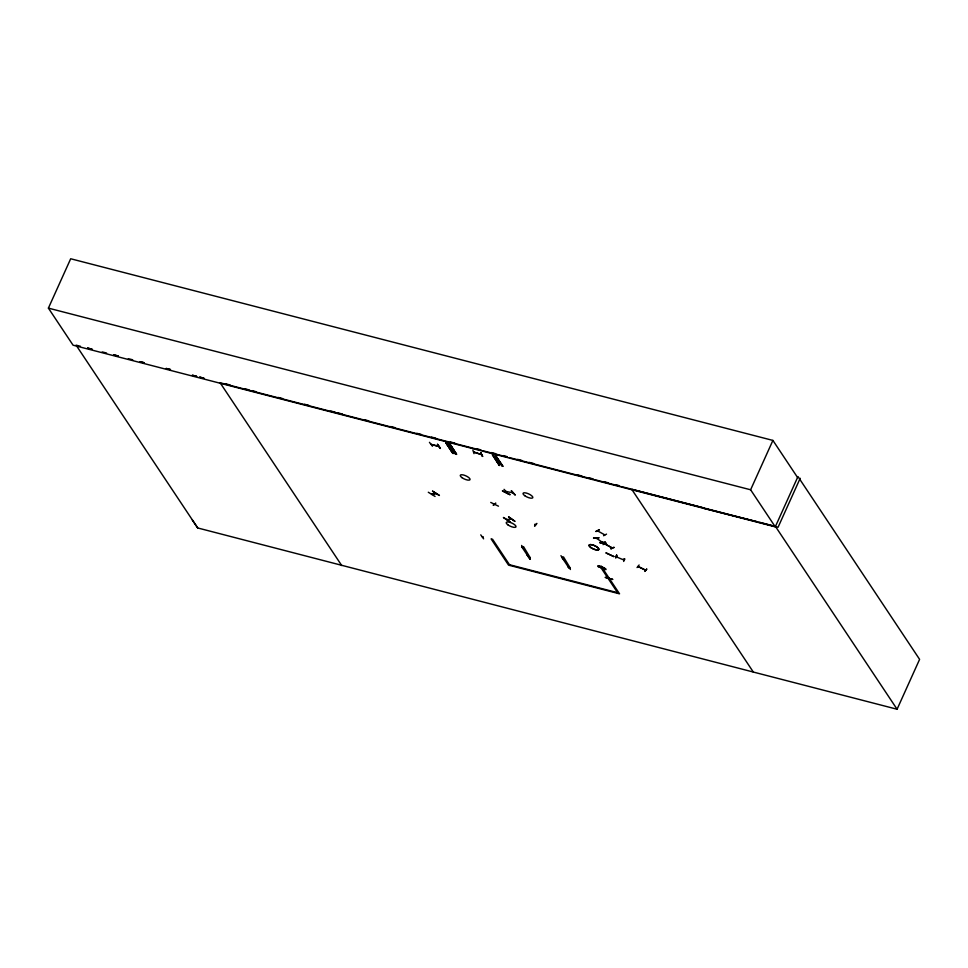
<?xml version="1.0" encoding="UTF-8"?>
<svg xmlns="http://www.w3.org/2000/svg" width="968" height="968" viewBox="0 0 968 968"><rect width="100%" height="100%" fill="white"/><g stroke="black" fill="none" stroke-linecap="round" stroke-linejoin="round"><path stroke-width="1.45" d="M623.67 561.44L624.892 558.947M480.793 452.661L482.294 456.218M482.633 456.424L480.697 452.697L482.608 456.376M646.781 569.124L644.845 571.41L646.648 569.124M534.554 525.866L536.853 523.41L534.88 526.06M440.392 448.365L437.451 444.288L440.065 448.208M524.172 549.364L521.607 545.444M568.18 565.772L570.418 569.499M601.104 565.977L603.681 569.862M605.315 577.364L612.853 579.433L605.363 577.448M614.196 547.464L610.735 548.892L613.785 547.247M603.596 535.74L606.537 534.106M514.94 494.89L511.261 490.667L515.218 494.95M605.218 541.935C605.799 544.379 592.561 541.995 605.121 542.274M508.575 516.876L514.782 521.292M514.855 521.22L508.769 516.912M432.49 491.175L439.424 495.459M432.66 491.139L439.266 495.398M431.571 494.297L432.224 494.37M616.701 554.906L615.696 558.04L616.531 555.233M616.265 556.83L624.021 560.073M616.882 557.072L617.33 556.273L616.858 556.927M624.239 559.298C623.017 560.787 625.267 559.31 623.646 559.02L623.344 559.274M613.821 556.648L606.101 552.873M753.225 672.022L897.082 709.241L919.6 659.365L797.971 476.559L775.271 526.846L73.06 345.189L48.4 308.127L70.688 258.758L772.9 440.416L797.559 477.478M523.228 547.222L521.776 546.847L528.746 557.326L530.198 557.701L523.506 546.605M563.243 557.568L561.791 557.193L568.76 567.671L570.212 568.047L563.521 556.951M599.361 529.617L596.155 531.529M618.092 593.444L600.668 567.248L602.399 567.018L602.35 568.095L602.677 567.357M601.418 567.684L602.58 567.321M602.64 566.958L602.035 568.022M616.253 556.673L616.64 555.959M639.122 564.973L637.041 567.563M703.385 508.248L756.758 521.595M775.271 526.846L750.611 489.784L772.9 440.416M800.185 478.289L778.078 527.245L631.693 489.251L753.322 672.046L197.702 527.959L192.317 519.985M598.055 566.147L605.944 569.607L598.151 565.99M490.74 502.428L498.472 506.179M598.284 566.873L605.774 568.821M606.041 552.994L613.918 556.503M601.551 567.696L602.06 567.526M435.068 496.451L428.304 492.24M509.918 521.752L503.396 517.481L509.954 521.716M645.777 570.225L638.094 566.486M638.142 566.522L645.716 570.309M507.789 493.571L504.062 489.336M429.453 442.328L432.478 446.248M480.757 534.856L483.601 538.849M527.27 555.196L530.21 559.141L527.33 555.16M527.645 555.221L530.174 559.141M563.473 559.492L560.944 555.668M472.868 450.12L474.005 453.641M598.998 537.869L593.517 538.014L598.744 537.7M493.172 505.127L495.798 503.13L493.595 505.211M534.929 524.45L535.51 524.886L534.747 524.39M603.016 544.609L606.428 543.084M431.595 494.273L435.624 493.583M595.756 531.444L599.144 529.932M445.776 442.606L452.891 453.423L445.849 442.63M446.502 442.799L453.363 453.387M448.874 443.429L455.928 454.234L448.801 443.417M449.527 443.61L456.388 454.186M449.769 443.852L456.654 454.428L449.696 443.84M492.337 454.657L499.198 465.233M495.362 455.456L502.223 466.044M495.785 455.746L503.033 466.261M512.979 492.906L506.022 491.417M453.084 453.508L445.933 442.836M493.256 455.105L499.682 465.548M495.434 455.48L502.719 466.358M600.196 542.83L605.375 542.54M431.958 494.479L435.927 493.45M431.28 444.348L438.698 446.417M482.366 536.889L483.189 537.119M522.502 547.416L521.595 547.053L522.357 547.222M528.927 557.181L529.75 557.411M568.99 567.563L568.168 567.333L569.027 567.72M511.37 519.005L507.063 519.477M473.788 451.983L481.459 454.573L473.788 452.129M438.564 446.381L431.232 444.469M562.275 557.568L562.832 557.689M562.965 557.883L562.275 557.689M602.193 568.034L601.588 567.853M604.843 534.905L597.667 530.912M529.786 557.568L529.121 557.374M601.866 541.995L602.35 542.491M48.4 308.127L750.611 489.784M80.441 346.29L76.085 345.152L197.702 527.959M87.701 348.165L92.057 349.291M102.221 351.916L106.577 353.042M113.837 354.929L118.193 356.055M128.357 358.68L132.713 359.806M144.329 362.819L139.973 361.681L144.28 362.734M203.861 378.21L199.505 377.084L203.849 378.198M225.677 383.86L230.057 384.986M244.65 388.761L249.03 389.898M251.946 390.649L256.326 391.786M278.215 397.449L282.596 398.586M304.484 404.249L308.865 405.374M330.754 411.037L335.134 412.174M338.05 412.925L342.43 414.062M364.319 419.725L368.699 420.862M390.6 426.525L394.968 427.65M416.869 433.313L421.249 434.45M431.462 437.088L435.842 438.226M450.435 442.001L454.815 443.138M476.704 448.801L481.084 449.926M491.296 452.576L495.676 453.702M502.973 455.589L507.353 456.727M517.565 459.364L521.946 460.502M529.242 462.389L533.622 463.515M577.412 474.852L581.792 475.978M589.088 477.865L593.469 479.003M603.681 481.64L608.061 482.778M615.358 484.666L619.738 485.791M479.91 449.975L220.123 382.771L341.752 565.578M482.826 450.737L506.179 456.775M509.095 457.537L592.295 479.051M595.211 479.801L618.564 485.851M621.48 486.601L630.241 488.864M631.693 489.251L702.139 507.474M759.638 522.345L775.453 526.435L897.082 709.241M437.488 444.348L440.392 448.414M600.668 567.248L602.12 567.635L619.544 593.82L508.539 565.106L491.115 538.91L492.567 539.285L509.991 565.481M509.483 564.719L617.584 592.682M87.604 348.02L91.96 349.158M113.764 354.808L118.12 355.946M600.946 567.127L604.71 568.083M482.56 537.083L483.008 537.034M601.999 567.998L602.386 566.812L601.902 567.768M596.869 538.523L596.349 538.123L602.544 542.467M495.531 455.686L502.295 466.068M446.671 443.029L453.435 453.399M492.506 454.887L499.27 465.257M448.559 443.526L455.335 454.077M502.44 490.933L510.124 494.745L502.513 490.885M605.024 543.98L612.308 548.021L605.073 544.028M170.465 369.57L166.109 368.445L170.428 369.522M196.601 376.334L192.245 375.209L196.589 376.31M604.794 568.664L598.309 565.627L604.77 568.724M507.885 524.837A5.36 1.767 24.3 0 0 515.956 526.931A5.36 1.767 24.3 0 0 509.483 522.212A5.36 1.767 24.3 0 0 507.885 524.837M461.93 477.623A5.36 1.767 24.3 0 0 470 479.704A5.36 1.767 24.3 0 0 463.527 474.998A5.36 1.767 24.3 0 0 461.93 477.623M524.704 495.664A5.36 1.767 24.3 0 0 532.775 497.758A5.36 1.767 24.3 0 0 526.302 493.039A5.36 1.767 24.3 0 0 524.704 495.664M590.722 547.464A5.36 1.767 24.3 0 0 598.793 549.546A5.36 1.767 24.3 0 0 592.319 544.839A5.36 1.767 24.3 0 0 590.722 547.464A5.36 1.767 24.3 0 0 598.781 549.57A5.36 1.767 24.3 0 0 592.307 544.863A5.36 1.767 24.3 0 0 590.71 547.477"/></g></svg>
